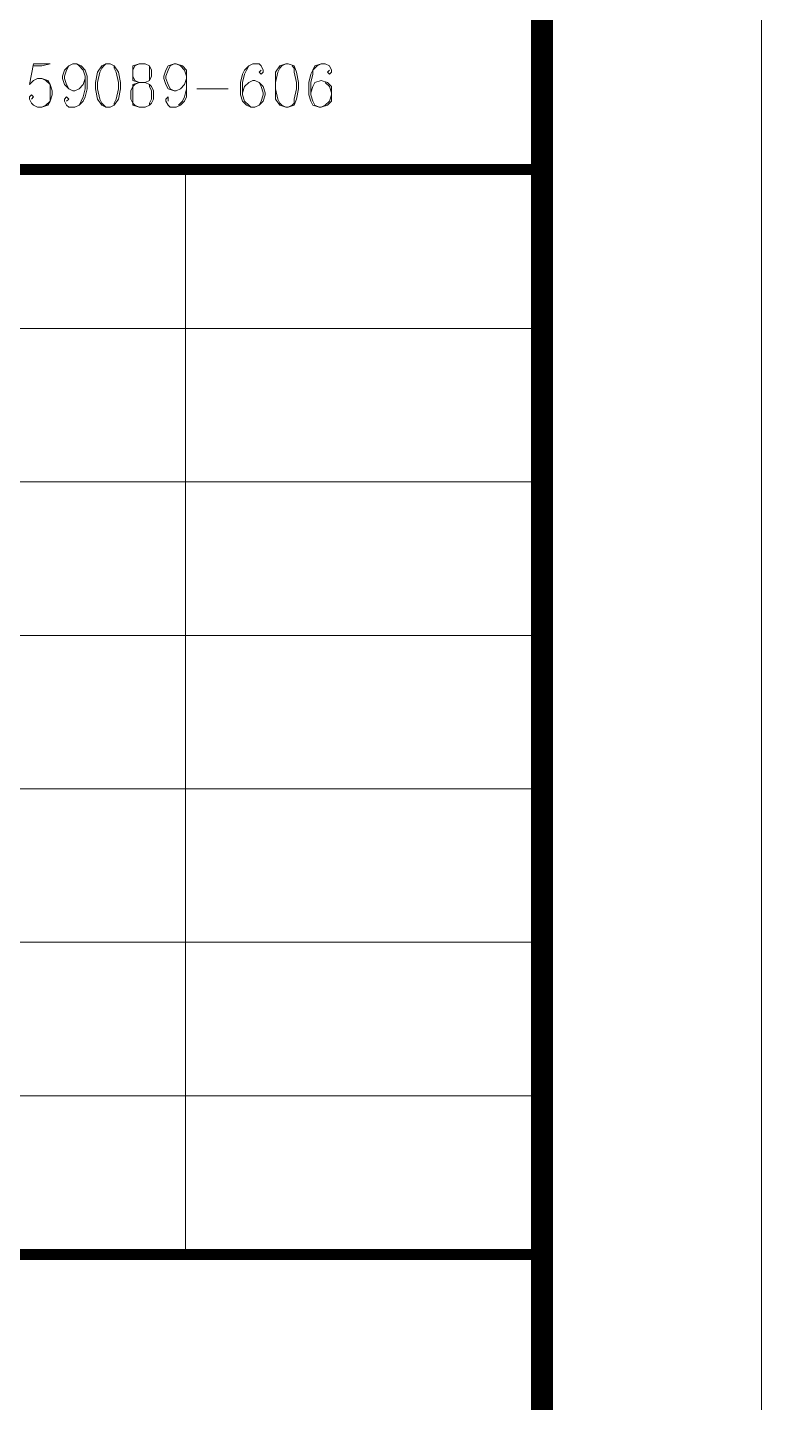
# Model space of a CAD drawing. Extents: x 1332633 to 1595679, y 264824 to 640777.
# Drawn here: x 1413288 to 1416633, y 279300 to 285573 of the extents above; entities that cross this region are included whole.
import ezdxf
from ezdxf.enums import TextEntityAlignment as Align

# ---------------------------------------------------------------- set-up
doc = ezdxf.new("R2010")
doc.units = 0
doc.header["$LTSCALE"] = 1000
doc.header["$MEASUREMENT"] = 0
doc.layers.get('0').update_dxf_attribs({"linetype": 'CONTINUOUS'})
doc.layers.add('_公共_图框', color=4, linetype='CONTINUOUS', lineweight=5)
doc.layers.add('hatch', color=251, linetype='CONTINUOUS')
doc.styles.add('图框文字', font='SIMKAI.TTF')

# ---------------------------------------------------------------- blocks, each defined once
blk = doc.blocks.new('tk22')
at = {"color": 4, "lineweight": 0}
for points in [[(-3318.2, 18107.3), (-3337.1, 18013), (-3318.2, 18031.9), (-3299.4, 18041.3), (-3280.5, 18041.3), (-3252.2, 18031.9), (-3242.8, 18013), (-3233.3, 17984.7), (-3233.3, 17965.8), (-3242.8, 17937.5), (-3252.2, 17918.7), (-3280.5, 17909.2), (-3299.4, 17909.2), (-3318.2, 17918.7), (-3327.7, 17928.1), (-3337.1, 17947), (-3337.1, 17956.4), (-3327.7, 17965.8), (-3318.2, 17956.4), (-3327.7, 17947)], [(-3318.2, 18097.9), (-3280.5, 18097.9), (-3242.8, 18107.3)], [(-3318.2, 18107.3), (-3242.8, 18107.3)], [(-3082.4, 18041.3), (-3091.8, 18013), (-3110.7, 17994.1), (-3129.6, 17984.7), (-3139, 17984.7), (-3157.9, 17994.1), (-3176.7, 18013), (-3186.2, 18041.3), (-3186.2, 18050.7), (-3176.7, 18079), (-3157.9, 18097.9), (-3139, 18107.3), (-3120.1, 18107.3), (-3101.3, 18097.9), (-3082.4, 18079), (-3073, 18050.7), (-3073, 17994.1), (-3082.4, 17956.4), (-3091.8, 17937.5), (-3110.7, 17918.7), (-3129.6, 17909.2), (-3157.9, 17909.2), (-3167.3, 17918.7), (-3176.7, 17937.5), (-3176.7, 17947), (-3167.3, 17956.4), (-3157.9, 17947), (-3167.3, 17937.5)], [(-3139, 17984.7), (-3157.9, 17994.1), (-3167.3, 18013), (-3176.7, 18041.3), (-3176.7, 18050.7), (-3167.3, 18079), (-3157.9, 18097.9), (-3139, 18107.3)], [(-3120.1, 18107.3), (-3110.7, 18097.9), (-3091.8, 18079), (-3082.4, 18050.7), (-3082.4, 17994.1), (-3091.8, 17956.4), (-3101.3, 17937.5), (-3110.7, 17918.7)], [(-2988.1, 18107.3), (-3006.9, 18097.9), (-3025.8, 18069.6), (-3035.2, 18022.4), (-3035.2, 17994.1), (-3025.8, 17947), (-3006.9, 17918.7), (-2988.1, 17909.2), (-2969.2, 17909.2), (-2950.3, 17918.7), (-2931.5, 17947), (-2922, 17994.1), (-2922, 18022.4), (-2931.5, 18069.6), (-2950.3, 18097.9), (-2969.2, 18107.3), (-2988.1, 18107.3), (-2997.5, 18097.9), (-3006.9, 18088.5), (-3016.4, 18069.6), (-3025.8, 18022.4), (-3025.8, 17994.1), (-3016.4, 17947), (-3006.9, 17928.1), (-2997.5, 17918.7), (-2988.1, 17909.2)], [(-2969.2, 17909.2), (-2950.3, 17918.7), (-2950.3, 17928.1), (-2940.9, 17947), (-2931.5, 17994.1), (-2931.5, 18022.4), (-2940.9, 18069.6), (-2950.3, 18088.5), (-2950.3, 18097.9)], [(-2837.1, 18107.3), (-2865.4, 18097.9), (-2865.4, 18079), (-2865.4, 18050.7), (-2865.4, 18031.9), (-2837.1, 18022.4), (-2808.8, 18022.4), (-2790, 18031.9), (-2780.5, 18050.7), (-2780.5, 18079), (-2790, 18097.9), (-2808.8, 18107.3), (-2837.1, 18107.3), (-2856, 18097.9), (-2865.4, 18079), (-2865.4, 18050.7), (-2856, 18031.9), (-2837.1, 18022.4)], [(-2808.8, 18022.4), (-2790, 18031.9), (-2790, 18050.7), (-2790, 18079), (-2790, 18097.9), (-2808.8, 18107.3)], [(-2620.2, 18041.3), (-2629.6, 18013), (-2648.5, 17994.1), (-2667.4, 17984.7), (-2676.8, 17984.7), (-2705.1, 17994.1), (-2714.5, 18013), (-2723.9, 18041.3), (-2723.9, 18050.7), (-2714.5, 18079), (-2705.1, 18097.9), (-2676.8, 18107.3), (-2667.4, 18107.3), (-2639.1, 18097.9), (-2620.2, 18079), (-2620.2, 18050.7), (-2620.2, 17994.1), (-2620.2, 17956.4), (-2629.6, 17937.5), (-2648.5, 17918.7), (-2667.4, 17909.2), (-2695.7, 17909.2), (-2705.1, 17918.7), (-2714.5, 17937.5), (-2714.5, 17947), (-2705.1, 17956.4), (-2705.1, 17947), (-2705.1, 17937.5)], [(-2676.8, 17984.7), (-2695.7, 17994.1), (-2705.1, 18013), (-2714.5, 18041.3), (-2714.5, 18050.7), (-2705.1, 18079), (-2695.7, 18097.9), (-2676.8, 18107.3)], [(-2667.4, 18107.3), (-2648.5, 18097.9), (-2629.6, 18079), (-2620.2, 18050.7), (-2620.2, 17994.1), (-2629.6, 17956.4), (-2639.1, 17937.5), (-2657.9, 17918.7)], [(-2280.6, 18079), (-2290, 18069.6), (-2280.6, 18060.2), (-2271.2, 18069.6), (-2271.2, 18079), (-2280.6, 18097.9), (-2290, 18107.3), (-2318.3, 18107.3), (-2337.2, 18097.9), (-2356.1, 18079), (-2365.5, 18060.2), (-2374.9, 18022.4), (-2374.9, 17965.8), (-2365.5, 17937.5), (-2346.6, 17918.7), (-2327.8, 17909.2), (-2308.9, 17909.2), (-2290, 17918.7), (-2271.2, 17937.5), (-2261.7, 17965.8), (-2261.7, 17975.3), (-2271.2, 18003.6), (-2290, 18022.4), (-2308.9, 18031.9), (-2318.3, 18031.9), (-2337.2, 18022.4), (-2356.1, 18003.6), (-2365.5, 17975.3)], [(-2318.3, 18107.3), (-2337.2, 18097.9), (-2346.6, 18079), (-2356.1, 18060.2), (-2365.5, 18022.4), (-2365.5, 17965.8), (-2356.1, 17937.5), (-2337.2, 17918.7), (-2327.8, 17909.2)], [(-2167.4, 18107.3), (-2195.7, 18097.9), (-2214.6, 18069.6), (-2214.6, 18022.4), (-2214.6, 17994.1), (-2214.6, 17947), (-2195.7, 17918.7), (-2167.4, 17909.2), (-2158, 17909.2), (-2129.7, 17918.7), (-2120.2, 17947), (-2110.8, 17994.1), (-2110.8, 18022.4), (-2120.2, 18069.6), (-2129.7, 18097.9), (-2158, 18107.3), (-2167.4, 18107.3), (-2186.3, 18097.9), (-2195.7, 18088.5), (-2205.1, 18069.6), (-2214.6, 18022.4), (-2214.6, 17994.1), (-2205.1, 17947), (-2195.7, 17928.1), (-2186.3, 17918.7), (-2167.4, 17909.2)], [(-2158, 17909.2), (-2139.1, 17918.7), (-2129.7, 17928.1), (-2129.7, 17947), (-2120.2, 17994.1), (-2120.2, 18022.4), (-2129.7, 18069.6), (-2129.7, 18088.5), (-2139.1, 18097.9)], [(-1969.3, 18079), (-1978.7, 18069.6), (-1969.3, 18060.2), (-1959.9, 18069.6), (-1959.9, 18079), (-1969.3, 18097.9), (-1988.2, 18107.3), (-2007, 18107.3), (-2035.3, 18097.9), (-2044.8, 18079), (-2054.2, 18060.2), (-2063.6, 18022.4), (-2063.6, 17965.8), (-2054.2, 17937.5), (-2044.8, 17918.7), (-2016.5, 17909.2), (-2007, 17909.2), (-1978.7, 17918.7), (-1959.9, 17937.5), (-1959.9, 17965.8), (-1959.9, 17975.3), (-1959.9, 18003.6), (-1978.7, 18022.4), (-2007, 18031.9), (-2035.3, 18022.4), (-2044.8, 18003.6), (-2054.2, 17975.3)], [(-2007, 18107.3), (-2025.9, 18097.9), (-2044.8, 18079), (-2044.8, 18060.2), (-2054.2, 18022.4), (-2054.2, 17965.8), (-2044.8, 17937.5), (-2035.3, 17918.7), (-2016.5, 17909.2)], [(-3280.5, 18041.3), (-3261.6, 18031.9), (-3242.8, 18013), (-3242.8, 17984.7), (-3242.8, 17965.8), (-3242.8, 17937.5), (-3261.6, 17918.7), (-3280.5, 17909.2)], [(-2837.1, 18022.4), (-2865.4, 18013), (-2865.4, 18003.6), (-2874.9, 17984.7), (-2874.9, 17947), (-2865.4, 17928.1), (-2865.4, 17918.7), (-2837.1, 17909.2), (-2808.8, 17909.2), (-2790, 17918.7), (-2780.5, 17928.1), (-2771.1, 17947), (-2771.1, 17984.7), (-2780.5, 18003.6), (-2790, 18013), (-2808.8, 18022.4)], [(-2837.1, 18022.4), (-2856, 18013), (-2865.4, 18003.6), (-2865.4, 17984.7), (-2865.4, 17947), (-2865.4, 17928.1), (-2856, 17918.7), (-2837.1, 17909.2)], [(-2808.8, 17909.2), (-2790, 17918.7), (-2790, 17928.1), (-2780.5, 17947), (-2780.5, 17984.7), (-2790, 18003.6), (-2790, 18013)], [(-2308.9, 17909.2), (-2290, 17918.7), (-2280.6, 17937.5), (-2271.2, 17965.8), (-2271.2, 17975.3), (-2280.6, 18003.6), (-2290, 18022.4)], [(-2007, 17909.2), (-1988.2, 17918.7), (-1969.3, 17937.5), (-1959.9, 17965.8), (-1959.9, 17975.3), (-1969.3, 18003.6), (-1988.2, 18022.4)], [(-2573, 17994.1), (-2431.5, 17994.1)]]:
    blk.add_lwpolyline(points, dxfattribs=at)
at = {"layer": '_公共_图框'}
for p, q in [((-2625, 17625), (-2625, 12675)), ((-9000, 16900), (-1000, 16900)), ((-9000, 16200), (-1000, 16200)), ((-9000, 15500), (-1000, 15500)), ((-9000, 14800), (-1000, 14800)), ((-9000, 14100), (-1000, 14100)), ((-9000, 13400), (-1000, 13400))]:
    blk.add_line(p, q, dxfattribs=at)
blk.add_lwpolyline([(-84000, 0), (0, 0), (0, 59400), (-84000, 59400)], close=True, dxfattribs=at)
at = {"layer": '_公共_图框', "const_width": 100}
blk.add_lwpolyline([(-81500, 1000), (-1000, 1000), (-1000, 58400), (-81500, 58400)], close=True, dxfattribs=at)
at = {"layer": '_公共_图框', "const_width": 50}
for points in [[(-9000, 17625), (-1000, 17625)], [(-9000, 12675), (-1000, 12675)]]:
    blk.add_lwpolyline(points, dxfattribs=at)
at = {"layer": '_公共_图框', "style": '图框文字'}
for tag, height, p in [('建设单位', 500, (-5000, 38300)), ('合作单位', 500, (-5054, 33683.2)), ('项目名称', 500, (-5000, 30300)), ('项目编号', 500, (-5000, 26300)), ('建筑', 350, (-2600, 5600)), ('方案深化', 350, (-2600, 4900)), ('1:100', 350, (-2600, 4200)), ('20090705', 350, (-2600, 3500)), ('图号', 350, (-2600, 2450))]:
    blk.add_attdef(tag, text='', height=height, dxfattribs=at).set_placement(p, align=Align.MIDDLE_CENTER)

msp = doc.modelspace()

# ---------------------------------------------------------------- block references
at = {"layer": 'hatch'}
msp.add_blockref('tk22', (1416633.5, 267300), dxfattribs=at)

doc.saveas('drawing.dxf')
